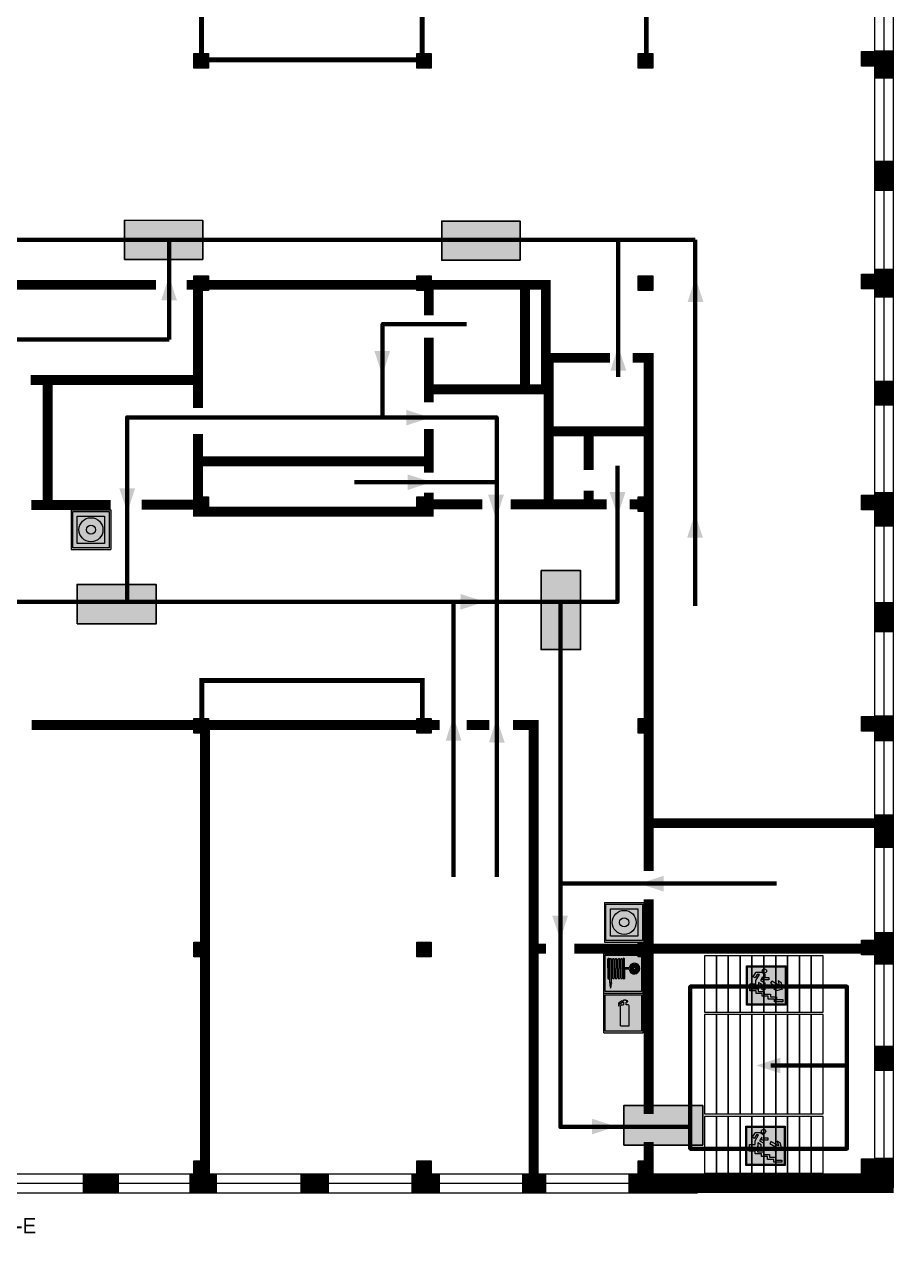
# Model space of a CAD drawing. Header units: millimetres. Extents: x 13810 to 67229, y 12374 to 21950.
# Drawn here: x 23722.7 to 23881.1, y 14166.1 to 14387.2 of the extents above; entities that cross this region are included whole.
import ezdxf

# ---------------------------------------------------------------- set-up
doc = ezdxf.new("R2010")
doc.units = ezdxf.units.MM
doc.layers.add('План_Штампы', color=7, linetype='Continuous')
doc.styles.add('обычный', font='arial.ttf')

# ---------------------------------------------------------------- blocks, each defined once
blk = doc.blocks.new('A$C7B4425F7')
at = {"true_color": 0xffffff}
blk.add_hatch(color=7, dxfattribs=at).paths.add_polyline_path([(0, 0), (-16, 0), (-16, -8), (0, -8)])
h = blk.add_hatch(color=126)
h.paths.add_polyline_path([(-0.2, -0.2), (-15.8, -0.2), (-15.8, -7.8), (-0.2, -7.8)])
h.paths.add_polyline_path([(-11.76, -2.03), (-11.76, -3.66), (-11.17, -3.66, -0.568275), (-11.17, -6.18), (-12.58, -6.18), (-12.58, -2.03)], flags=16)
h.paths.add_polyline_path([(-13.33, -4.12, -0.495768), (-13.59, -6.18), (-15.03, -6.18), (-15.03, -2.03), (-13.59, -2.03, -0.487973)], flags=16)
h.paths.add_polyline_path([(-10.25, -2.03), (-9.48, -2.03), (-9.48, -6.18), (-10.25, -6.18)], flags=16)
h.paths.add_polyline_path([(-13.84, -3.69), (-14.24, -3.69), (-14.24, -3.03), (-13.9, -3.03, -0.692621)], flags=0)
h.paths.add_polyline_path([(-9.15, -2.03), (-8.4, -2.03), (-8.04, -3.07), (-7.68, -2.03), (-6.93, -2.03), (-7.64, -4.1), (-6.93, -6.18), (-7.68, -6.18), (-8.04, -5.14), (-8.4, -6.18), (-9.15, -6.18), (-8.44, -4.1)], flags=16)
h.paths.add_polyline_path([(-11.76, -4.46), (-11.42, -4.46, -0.692621), (-11.36, -5.12), (-11.76, -5.12)], flags=0)
h.paths.add_polyline_path([(-13.9, -5.2), (-14.24, -5.2), (-14.24, -4.55), (-13.84, -4.55, -0.708038)], flags=0)
edge = h.paths.add_edge_path(flags=16)
edge.add_ellipse((-5.51, -4.08), major_axis=(0, 2.05), ratio=0.586184, start_angle=0, end_angle=360)
edge = h.paths.add_edge_path(flags=0)
edge.add_ellipse((-5.51, -4.08), major_axis=(0, 1.14), ratio=0.454828, start_angle=0, end_angle=360)
h.paths.add_polyline_path([(-4.13, -4.96, 0.377264), (-3.48, -4.52, 0.0555), (-3.16, -2.03), (-1.66, -2.03), (-1.66, -4.96), (-0.96, -4.96), (-0.96, -7.01), (-1.75, -7.01), (-1.75, -6.18), (-3.3, -6.18), (-3.3, -7.02), (-4.13, -7.02)], flags=16)
h.paths.add_polyline_path([(-2.73, -2.91), (-2.28, -2.91), (-2.28, -4.96), (-3.05, -4.96, 0.079136)], flags=0)
at = {"color": 126}
blk.add_lwpolyline([(-16, -8), (0, -8), (0, 0), (-16, 0)], close=True, dxfattribs=at)
blk = doc.blocks.new('A$C32E8229D')
at = {"true_color": 0xffffff}
blk.add_hatch(color=7, dxfattribs=at).paths.add_polyline_path([(0, 0), (0, -8), (16, -8), (16, 0)])
h = blk.add_hatch(color=126)
h.paths.add_polyline_path([(0.2, -0.2), (15.8, -0.2), (15.8, -7.8), (0.2, -7.8)])
h.paths.add_polyline_path([(13.49, -2.05), (12.08, -2.05), (11.37, -2.63, 0.162397), (11.29, -2.84), (11.29, -3.63), (10.35, -3.63), (10.35, -4.05), (11.68, -4.05), (11.68, -3.48), (12.26, -4.28), (11.29, -5.1), (11.29, -6.78), (11.85, -6.78), (11.85, -5.44), (12.8, -4.64), (12.8, -5.94), (14.46, -5.94), (14.46, -5.39), (13.45, -5.39), (13.45, -3.97), (12.46, -2.59), (13.15, -2.59), (13.69, -3.34), (14.18, -3)], flags=16)
h.paths.add_polyline_path([(10.74, -1.82, 1), (11.8, -1.82, 1)], flags=16)
h.paths.add_polyline_path([(9.39, -3.59), (5.99, -3.59), (6.56, -3.03), (5.91, -3.03), (5.1, -3.83), (5.91, -4.64), (6.56, -4.64), (5.99, -4.09), (9.39, -4.09)], flags=16)
h.paths.add_polyline_path([(4.29, -1.08), (1.72, -1.08), (1.72, -6.6), (4.29, -6.6)], flags=16)
at = {"color": 126}
blk.add_lwpolyline([(16, -8), (0, -8), (0, 0), (16, 0)], close=True, dxfattribs=at)
blk = doc.blocks.new('A$C54414219')
at = {"true_color": 0xffffff}
h = blk.add_hatch(color=7, dxfattribs=at)
h.paths.add_polyline_path([(2.39, -9.45), (2.39, -18.3), (11.23, -18.3), (11.23, -9.45)], flags=0)
h.paths.add_polyline_path([(10.71, -13.87, -1), (2.92, -13.87, -1)], flags=0)
h.paths.add_polyline_path([(8.3, -13.87, -1), (5.33, -13.87, -1)], flags=0)
h.paths.add_polyline_path([(0.41, -7.47), (0.41, -20.27), (13.21, -20.27), (13.21, -7.47)])
h.paths.add_polyline_path([(0.92, -19.77), (12.71, -19.77), (12.71, -7.98), (0.92, -7.98)], flags=16)
h.paths.add_polyline_path([(11.23, -9.45), (11.23, -18.3), (2.39, -18.3), (2.39, -9.45)], flags=0)
at = {"lineweight": 5}
h = blk.add_hatch(color=242, dxfattribs=at)
h.paths.add_polyline_path([(12.71, -7.98), (0.92, -7.98), (0.92, -19.77), (12.71, -19.77)])
h.paths.add_polyline_path([(11.23, -18.3), (2.39, -18.3), (2.39, -9.45), (11.23, -9.45)], flags=16)
h.paths.add_polyline_path([(10.71, -13.87, -1), (2.92, -13.87, -1)], flags=0)
h.paths.add_polyline_path([(8.3, -13.87, -1), (5.33, -13.87, -1)], flags=0)
at = {"true_color": 0xffffff}
h = blk.add_hatch(color=7, dxfattribs=at)
h.paths.add_polyline_path([(2.39, -9.45), (2.39, -18.3), (11.23, -18.3), (11.23, -9.45)])
h.paths.add_polyline_path([(10.71, -13.87, -1), (2.92, -13.87, -1)], flags=16)
h.paths.add_polyline_path([(8.3, -13.87, -1), (5.33, -13.87, -1)], flags=0)
at = {"lineweight": 5}
h = blk.add_hatch(color=242, dxfattribs=at)
h.paths.add_polyline_path([(2.92, -13.87, 1), (10.71, -13.87, 1)])
h.paths.add_polyline_path([(8.3, -13.87, -1), (5.33, -13.87, -1)], flags=16)
at = {"color": 242, "lineweight": 5}
for p, q in [((0.41, -20.27), (0.41, -7.47)), ((0.41, -7.47), (13.21, -7.47)), ((0.41, -7.47), (13.21, -7.47)), ((13.21, -20.27), (13.21, -7.47)), ((0.41, -20.27), (13.21, -20.27))]:
    blk.add_line(p, q, dxfattribs=at)
for points in [[(0.92, -7.98), (12.71, -7.98), (12.71, -19.77), (0.92, -19.77)], [(2.39, -9.45), (11.23, -9.45), (11.23, -18.3), (2.39, -18.3)]]:
    blk.add_lwpolyline(points, close=True, dxfattribs=at)
for radius in [3.89, 1.49]:
    blk.add_circle((6.81, -13.87), radius, dxfattribs=at)
blk = doc.blocks.new('A$C3AD82952')
at = {"true_color": 0xf5f5ff}
h = blk.add_hatch(color=7, dxfattribs=at)
h.dxf.hatch_style = 1
h.paths.add_polyline_path([(8.21, 8.73, 0.414214), (7.89, 9.05), (7.22, 9.05), (7.22, 9.92), (7.59, 9.92, 1), (7.57, 10.36), (7.22, 10.36), (7.22, 10.6), (6.43, 10.6), (6.43, 10.36), (6.01, 10.36), (4.74, 9.59), (4.74, 8.69), (4.98, 8.73), (4.98, 9.26), (6.12, 9.91), (6.43, 9.91), (6.43, 9.05), (5.76, 9.05, 0.414214), (5.44, 8.73), (5.44, 2.2), (8.21, 2.2)], flags=0)
h.paths.add_polyline_path([(12.8, 12.8), (0, 12.8), (0, 0), (12.8, 0)])
h.paths.add_polyline_path([(0.51, 12.29), (12.29, 12.29), (12.29, 0.51), (0.51, 0.51)], flags=16)
h.paths.add_polyline_path([(4.74, 9.59), (6.01, 10.36), (6.43, 10.36), (6.43, 10.6), (7.22, 10.6), (7.22, 10.36), (7.59, 10.36, -0.94586), (7.59, 9.92), (7.22, 9.92), (7.22, 9.05), (7.89, 9.05, -0.414214), (8.21, 8.73), (8.21, 2.2), (5.44, 2.2), (5.44, 8.73, -0.414214), (5.76, 9.05), (6.43, 9.05), (6.43, 9.91), (6.12, 9.91), (4.98, 9.26), (4.98, 8.73), (4.74, 8.69)], flags=0)
h = blk.add_hatch(color=242)
h.dxf.hatch_style = 1
h.paths.add_polyline_path([(12.29, 12.29), (0.51, 12.29), (0.51, 0.51), (12.29, 0.51)])
h.paths.add_polyline_path([(4.74, 8.69), (4.74, 9.59), (6.01, 10.36), (6.43, 10.36), (6.43, 10.6), (7.22, 10.6), (7.22, 10.36), (7.59, 10.36, -0.94586), (7.59, 9.92), (7.22, 9.92), (7.22, 9.05), (7.89, 9.05, -0.414214), (8.21, 8.73), (8.21, 2.2), (5.44, 2.2), (5.44, 8.73, -0.414214), (5.76, 9.05), (6.43, 9.05), (6.43, 9.91), (6.12, 9.91), (4.98, 9.26), (4.98, 8.73)], flags=16)
h = blk.add_hatch(color=7, dxfattribs=at)
h.dxf.hatch_style = 1
h.paths.add_polyline_path([(8.21, 8.73, 0.414214), (7.89, 9.05), (7.22, 9.05), (7.22, 9.92), (7.59, 9.92, 1), (7.57, 10.36), (7.22, 10.36), (7.22, 10.6), (6.43, 10.6), (6.43, 10.36), (6.01, 10.36), (4.74, 9.59), (4.74, 8.69), (4.98, 8.73), (4.98, 9.26), (6.12, 9.91), (6.43, 9.91), (6.43, 9.05), (5.76, 9.05, 0.414214), (5.44, 8.73), (5.44, 2.2), (8.21, 2.2)])
at = {"color": 242, "lineweight": 5}
for p, q in [((0, 0), (0, 12.8)), ((0, 12.8), (12.8, 12.8)), ((12.8, 0), (12.8, 12.8)), ((6.01, 10.36), (4.74, 9.59)), ((4.74, 9.59), (4.74, 8.69)), ((4.74, 8.69), (4.98, 8.73)), ((4.98, 9.26), (6.12, 9.91)), ((4.98, 8.73), (4.98, 9.26)), ((5.44, 2.2), (5.44, 8.73)), ((5.76, 9.05), (6.43, 9.05)), ((6.01, 10.36), (6.43, 10.36)), ((6.12, 9.91), (6.43, 9.91)), ((7.22, 10.6), (6.43, 10.6)), ((6.43, 10.6), (6.43, 10.36)), ((6.43, 9.91), (6.43, 9.05)), ((7.22, 10.36), (7.22, 10.6)), ((7.59, 10.36), (7.22, 10.36)), ((7.22, 9.05), (7.22, 9.92)), ((7.59, 9.92), (7.22, 9.92)), ((7.89, 9.05), (7.22, 9.05)), ((8.21, 2.2), (8.21, 8.73)), ((0, 0), (12.8, 0)), ((5.44, 2.2), (8.21, 2.2))]:
    blk.add_line(p, q, dxfattribs=at)
blk.add_lwpolyline([(0.51, 12.29), (12.29, 12.29), (12.29, 0.51), (0.51, 0.51)], close=True, dxfattribs=at)
for centre, radius, start, end in [((5.76, 8.73), 0.32, 90, 180), ((7.58, 10.14), 0.223, 273.1875, 86.8125), ((7.89, 8.73), 0.32, 0, 90)]:
    blk.add_arc(centre, radius, start, end, dxfattribs=at)
blk = doc.blocks.new('A$C37112FD5')
at = {"true_color": 0xf5f5ff}
h = blk.add_hatch(color=7, dxfattribs=at)
h.dxf.hatch_style = 1
h.paths.add_polyline_path([(12.8, -7.4), (0, -7.4), (0, -20.2), (12.8, -20.2)])
h.paths.add_polyline_path([(12.29, -7.91), (12.29, -19.69), (0.51, -19.69), (0.51, -7.91)], flags=16)
h.paths.add_polyline_path([(4.98, -9.04, -0.42597), (5.17, -9.22), (5.17, -12.25), (5.17, -15.29, -0.432244), (4.98, -15.47), (4.83, -15.47, -0.42597), (4.64, -15.29), (4.64, -12.25), (4.64, -9.22, -0.432244), (4.83, -9.04)], flags=0)
h.paths.add_polyline_path([(4.28, -9.22), (4.28, -12.25), (4.28, -15.29, -0.432244), (4.09, -15.47), (3.94, -15.47, -0.42597), (3.75, -15.29), (3.75, -12.25), (3.75, -9.22, -0.432244), (3.94, -9.04), (4.09, -9.04, -0.42597)], flags=0)
h.paths.add_polyline_path([(5.72, -9.04), (5.87, -9.04, -0.42597), (6.06, -9.22), (6.06, -12.25), (6.06, -15.29, -0.432244), (5.87, -15.47), (5.72, -15.47, -0.42597), (5.53, -15.29), (5.53, -12.25), (5.53, -9.22, -0.432244)], flags=0)
h.paths.add_polyline_path([(6.42, -8.9), (6.5, -8.9, -0.42597), (6.69, -9.08), (6.69, -12.03), (8.21, -12.03, -15.824349), (8.21, -12.47), (6.69, -12.47), (6.69, -15.42, -0.432244), (6.5, -15.6), (6.42, -15.6)], flags=0)
h.paths.add_polyline_path([(3.39, -9.22), (3.39, -12.25), (3.39, -15.29, -0.432244), (3.2, -15.47), (3.05, -15.47, -0.42597), (2.85, -15.29), (2.85, -12.25), (2.85, -9.22, -0.432244), (3.05, -9.04), (3.2, -9.04, -0.42597)], flags=0)
h.paths.add_polyline_path([(2.5, -9.22), (2.5, -16.71), (1.96, -16.71), (1.96, -9.22, -0.432244), (2.15, -9.04), (2.31, -9.04, -0.42597)], flags=0)
h.paths.add_polyline_path([(1.61, -8.9), (1.61, -15.6), (1.57, -15.6, -0.42597), (1.37, -15.42), (1.37, -12.03), (1.37, -9.09, -0.432244), (1.57, -8.9)], flags=0)
h.paths.add_polyline_path([(9.76, -10.81), (9.76, -12.03), (8.49, -12.03, -0.336371)], flags=0)
h.paths.add_polyline_path([(8.49, -12.47), (9.76, -12.47), (9.76, -13.7, -0.336371)], flags=0)
h.paths.add_polyline_path([(10.11, -10.81, -0.336371), (11.38, -12.03), (10.11, -12.03)], flags=0)
h.paths.add_polyline_path([(10.11, -12.47), (11.38, -12.47, -0.336371), (10.11, -13.7)], flags=0)
h.paths.add_polyline_path([(2.5, -16.84), (2.5, -17.05), (1.97, -17.05), (1.97, -16.84)], flags=0)
h.paths.add_polyline_path([(2.5, -17.24, -0.033778), (2.24, -18.6, -0.033778), (1.97, -17.24)], flags=0)
h = blk.add_hatch(color=242)
h.dxf.hatch_style = 1
h.paths.add_polyline_path([(12.29, -7.91), (0.51, -7.91), (0.51, -19.69), (12.29, -19.69)])
h.paths.add_polyline_path([(6.42, -15.6), (6.42, -8.9), (6.5, -8.9, -0.42597), (6.69, -9.08), (6.69, -12.03), (8.21, -12.03, -15.824349), (8.21, -12.47), (6.69, -12.47), (6.69, -15.42, -0.432244), (6.5, -15.6)], flags=16)
h.paths.add_polyline_path([(5.87, -15.47), (5.72, -15.47, -0.42597), (5.53, -15.29), (5.53, -12.25), (5.53, -9.22, -0.432244), (5.72, -9.04), (5.87, -9.04, -0.42597), (6.06, -9.22), (6.06, -12.25), (6.06, -15.29, -0.432244)], flags=16)
h.paths.add_polyline_path([(4.98, -15.47), (4.83, -15.47, -0.42597), (4.64, -15.29), (4.64, -12.25), (4.64, -9.22, -0.432244), (4.83, -9.04), (4.98, -9.04, -0.42597), (5.17, -9.22), (5.17, -12.25), (5.17, -15.29, -0.432244)], flags=16)
h.paths.add_polyline_path([(4.09, -15.47), (3.94, -15.47, -0.42597), (3.75, -15.29), (3.75, -12.25), (3.75, -9.22, -0.432244), (3.94, -9.04), (4.09, -9.04, -0.42597), (4.28, -9.22), (4.28, -12.25), (4.28, -15.29, -0.432244)], flags=16)
h.paths.add_polyline_path([(3.2, -15.47), (3.05, -15.47, -0.42597), (2.85, -15.29), (2.85, -12.25), (2.85, -9.22, -0.432244), (3.05, -9.04), (3.2, -9.04, -0.42597), (3.39, -9.22), (3.39, -12.25), (3.39, -15.29, -0.432244)], flags=16)
h.paths.add_polyline_path([(2.5, -17.05), (1.97, -17.05), (1.97, -16.84), (2.5, -16.84)], flags=16)
h.paths.add_polyline_path([(2.5, -17.24, -0.033778), (2.24, -18.6, -0.033778), (1.97, -17.24)], flags=16)
h.paths.add_polyline_path([(2.5, -16.71), (1.96, -16.71), (1.96, -9.22, -0.432244), (2.15, -9.04), (2.31, -9.04, -0.42597), (2.5, -9.22)], flags=16)
h.paths.add_polyline_path([(1.61, -15.6), (1.57, -15.6, -0.42597), (1.37, -15.42), (1.37, -12.03), (1.37, -9.09, -0.432244), (1.57, -8.9), (1.61, -8.9)], flags=16)
h.paths.add_polyline_path([(8.49, -12.47), (9.76, -12.47), (9.76, -13.7, -0.336371)], flags=0)
h.paths.add_polyline_path([(10.11, -13.7), (10.11, -12.47), (11.38, -12.47, -0.336371)], flags=0)
h.paths.add_polyline_path([(8.49, -12.03, -0.336371), (9.76, -10.81), (9.76, -12.03)], flags=0)
h.paths.add_polyline_path([(10.11, -12.03), (10.11, -10.81, -0.336371), (11.38, -12.03)], flags=0)
h = blk.add_hatch(color=7, dxfattribs=at)
h.dxf.hatch_style = 1
h.paths.add_polyline_path([(1.61, -8.9), (1.57, -8.9, 0.432244), (1.37, -9.09), (1.37, -12.03), (1.37, -15.42, 0.42597), (1.57, -15.6), (1.61, -15.6)])
h.paths.add_polyline_path([(2.5, -9.22, 0.42597), (2.31, -9.04), (2.15, -9.04, 0.432244), (1.96, -9.22), (1.96, -16.71), (2.5, -16.71)])
h.paths.add_polyline_path([(2.5, -16.84), (1.97, -16.84), (1.97, -17.05), (2.5, -17.05)])
h.paths.add_polyline_path([(2.5, -17.24), (1.97, -17.24, 0.033778), (2.24, -18.6, 0.033778)])
h.paths.add_polyline_path([(3.39, -12.25), (3.39, -9.22, 0.42597), (3.2, -9.04), (3.05, -9.04, 0.432244), (2.85, -9.22), (2.85, -12.25), (2.85, -15.29, 0.42597), (3.05, -15.47), (3.2, -15.47, 0.432244), (3.39, -15.29)])
h.paths.add_polyline_path([(4.28, -12.25), (4.28, -9.22, 0.42597), (4.09, -9.04), (3.94, -9.04, 0.432244), (3.75, -9.22), (3.75, -12.25), (3.75, -15.29, 0.42597), (3.94, -15.47), (4.09, -15.47, 0.432244), (4.28, -15.29)])
h.paths.add_polyline_path([(5.17, -12.25), (5.17, -9.22, 0.42597), (4.98, -9.04), (4.83, -9.04, 0.432244), (4.64, -9.22), (4.64, -12.25), (4.64, -15.29, 0.42597), (4.83, -15.47), (4.98, -15.47, 0.432244), (5.17, -15.29)])
h.paths.add_polyline_path([(6.06, -12.25), (6.06, -9.22, 0.42597), (5.87, -9.04), (5.72, -9.04, 0.432244), (5.53, -9.22), (5.53, -12.25), (5.53, -15.29, 0.42597), (5.72, -15.47), (5.87, -15.47, 0.432244), (6.06, -15.29)])
h.paths.add_polyline_path([(6.69, -12.47), (8.21, -12.47, 15.824349), (8.21, -12.03), (6.69, -12.03), (6.69, -9.08, 0.42597), (6.5, -8.9), (6.42, -8.9), (6.42, -15.6), (6.5, -15.6, 0.432244), (6.69, -15.42)])
h.paths.add_polyline_path([(8.49, -12.47), (9.76, -12.47), (9.76, -13.7, -0.336371)], flags=16)
h.paths.add_polyline_path([(8.49, -12.03, -0.336371), (9.76, -10.81), (9.76, -12.03)], flags=16)
h.paths.add_polyline_path([(10.11, -12.47), (11.38, -12.47, -0.336371), (10.11, -13.7)], flags=16)
h.paths.add_polyline_path([(10.11, -12.03), (10.11, -10.81, -0.336371), (11.38, -12.03)], flags=16)
h = blk.add_hatch(color=242)
h.dxf.hatch_style = 1
h.paths.add_polyline_path([(9.76, -10.81, 0.336371), (8.49, -12.03), (9.76, -12.03)])
h.paths.add_polyline_path([(10.11, -10.81), (10.11, -12.03), (11.38, -12.03, 0.336371)])
h.paths.add_polyline_path([(11.38, -12.47), (10.11, -12.47), (10.11, -13.7, 0.336371)])
h.paths.add_polyline_path([(9.76, -12.47), (8.49, -12.47, 0.336371), (9.76, -13.7)])
at = {"color": 242, "lineweight": 5}
for p, q in [((0, -20.2), (0, -7.4)), ((0, -7.4), (12.8, -7.4)), ((12.8, -20.2), (12.8, -7.4)), ((1.37, -12.03), (1.37, -9.08)), ((1.57, -8.9), (1.61, -8.9)), ((1.61, -8.9), (1.61, -15.6)), ((1.96, -16.71), (1.96, -9.22)), ((2.15, -9.04), (2.31, -9.04)), ((2.5, -16.71), (2.5, -9.22)), ((2.85, -12.25), (2.85, -9.22)), ((3.05, -9.04), (3.2, -9.04)), ((3.39, -12.25), (3.39, -9.22)), ((3.75, -12.25), (3.75, -9.22)), ((3.94, -9.04), (4.09, -9.04)), ((4.28, -12.25), (4.28, -9.22)), ((4.64, -12.25), (4.64, -9.22)), ((4.83, -9.04), (4.98, -9.04)), ((5.17, -12.25), (5.17, -9.22)), ((5.53, -12.25), (5.53, -9.22)), ((5.72, -9.04), (5.87, -9.04)), ((6.06, -12.25), (6.06, -9.22)), ((6.42, -8.9), (6.42, -15.6)), ((6.5, -8.9), (6.42, -8.9)), ((6.69, -12.03), (6.69, -9.08)), ((9.76, -10.81), (9.76, -12.03)), ((10.11, -10.81), (10.11, -12.03)), ((1.37, -12.03), (1.37, -15.42)), ((1.57, -15.6), (1.61, -15.6)), ((2.85, -12.25), (2.85, -15.29)), ((3.05, -15.47), (3.2, -15.47)), ((3.39, -12.25), (3.39, -15.29)), ((3.75, -12.25), (3.75, -15.29)), ((3.94, -15.47), (4.09, -15.47)), ((4.28, -12.25), (4.28, -15.29)), ((4.64, -12.25), (4.64, -15.29)), ((4.83, -15.47), (4.98, -15.47)), ((5.17, -12.25), (5.17, -15.29)), ((5.53, -12.25), (5.53, -15.29)), ((5.72, -15.47), (5.87, -15.47)), ((6.06, -12.25), (6.06, -15.29)), ((6.42, -15.6), (6.5, -15.6)), ((8.21, -12.03), (6.69, -12.03)), ((8.21, -12.47), (6.69, -12.47)), ((6.69, -12.47), (6.69, -15.42)), ((9.76, -12.03), (8.49, -12.03)), ((9.76, -12.47), (8.49, -12.47)), ((9.76, -12.47), (9.76, -13.7)), ((11.38, -12.03), (10.11, -12.03)), ((11.38, -12.47), (10.11, -12.47)), ((10.11, -12.47), (10.11, -13.7)), ((1.96, -16.71), (2.5, -16.71)), ((1.97, -16.84), (2.5, -16.84)), ((1.97, -17.05), (1.97, -16.84)), ((2.5, -17.05), (1.97, -17.05)), ((1.97, -17.24), (2.5, -17.24)), ((2.5, -16.84), (2.5, -17.05)), ((0, -20.2), (12.8, -20.2))]:
    blk.add_line(p, q, dxfattribs=at)
blk.add_lwpolyline([(0.51, -7.91), (12.29, -7.91), (12.29, -19.69), (0.51, -19.69)], close=True, dxfattribs=at)
for centre, radius, start, end in [((1.56, -9.09), 0.182, 87.1027, 180.6071), ((2.15, -9.22), 0.182, 87.1027, 180.6071), ((2.32, -9.22), 0.182, 359.3929, 92.8973), ((3.04, -9.22), 0.182, 87.1027, 180.6071), ((3.21, -9.22), 0.182, 359.3929, 92.8973), ((3.93, -9.22), 0.182, 87.1027, 180.6071), ((4.1, -9.22), 0.182, 359.3929, 92.8973), ((4.82, -9.22), 0.182, 87.1027, 180.6071), ((4.99, -9.22), 0.182, 359.3929, 92.8973), ((5.71, -9.22), 0.182, 87.1027, 180.6071), ((5.88, -9.22), 0.182, 359.3929, 92.8973), ((6.51, -9.09), 0.182, 359.3929, 92.8973), ((9.93, -12.25), 1.74, 187.2319, 172.7681), ((9.93, -12.25), 1.46, 96.9927, 171.3585), ((9.93, -12.25), 1.46, 8.6415, 83.0073), ((1.56, -15.42), 0.182, 179.3929, 272.8973), ((3.04, -15.29), 0.182, 179.3929, 272.8973), ((3.21, -15.29), 0.182, 267.1027, 0.6071), ((3.93, -15.29), 0.182, 179.3929, 272.8973), ((4.1, -15.29), 0.182, 267.1027, 0.6071), ((4.82, -15.29), 0.182, 179.3929, 272.8973), ((4.99, -15.29), 0.182, 267.1027, 0.6071), ((5.71, -15.29), 0.182, 179.3929, 272.8973), ((5.88, -15.29), 0.182, 267.1027, 0.6071), ((6.51, -15.42), 0.182, 267.1027, 0.6071), ((9.93, -12.25), 1.46, 188.6415, 263.0073), ((9.93, -12.25), 1.46, 276.9927, 351.3585), ((12.17, -15.98), 10.27, 187.041, 194.7793), ((-7.7, -15.98), 10.27, 345.2207, 352.959)]:
    blk.add_arc(centre, radius, start, end, dxfattribs=at)
blk = doc.blocks.new('вниз')
at = {"lineweight": 0, "true_color": 0xffffff}
h = blk.add_hatch(color=7, dxfattribs=at)
h.dxf.hatch_style = 1
h.paths.add_polyline_path([(40994.51, -4472.22), (40986.51, -4472.22), (40986.51, -4480.22), (40994.51, -4480.22)])
h.paths.add_polyline_path([(40994.31, -4472.42), (40994.31, -4480.01), (40986.71, -4480.01), (40986.71, -4472.42)], flags=16)
h.paths.add_polyline_path([(40988.43, -4473.53), (40989.43, -4473.53), (40990.19, -4473.96), (40990.19, -4474.6), (40991, -4474.6), (40991, -4475.06), (40989.73, -4475.06), (40989.73, -4474.46), (40989.3, -4475.18), (40990.17, -4475.7), (40990.17, -4477.11), (40989.63, -4477.11), (40989.63, -4476.01), (40988.94, -4475.59), (40988.94, -4476.46), (40988.94, -4476.46), (40987.47, -4476.46), (40987.26, -4476.46), (40987.26, -4475.92), (40988.4, -4475.92), (40988.4, -4475.2), (40989.1, -4473.99), (40988.66, -4473.99), (40988.24, -4474.7), (40987.86, -4474.47), (40988.41, -4473.56)], flags=0)
h.paths.add_polyline_path([(40990.55, -4473.29, -1), (40989.69, -4473.29, -1)], flags=0)
h.paths.add_polyline_path([(40988.85, -4476.89), (40988.85, -4477.43), (40990.1, -4477.43), (40990.1, -4477.99), (40991.34, -4477.99), (40991.34, -4478.54), (40992.59, -4478.54), (40992.59, -4479.09), (40993.83, -4479.09), (40993.83, -4479.52), (40992.17, -4479.52), (40992.17, -4478.97), (40990.91, -4478.97), (40990.91, -4478.41), (40989.68, -4478.41), (40989.68, -4477.86), (40988.43, -4477.86), (40988.43, -4477.31), (40987.6, -4477.31), (40987.18, -4477.31), (40987.18, -4476.89)], flags=0)
h.paths.add_polyline_path([(40991.61, -4475.33), (40993.12, -4476.2), (40992.9, -4475.27), (40993.48, -4475.6), (40993.83, -4476.88), (40992.56, -4477.22), (40991.97, -4476.88), (40992.9, -4476.61), (40991.38, -4475.74), (40991.58, -4475.39)], flags=0)
h.paths.add_polyline_path([(40990.19, -4473.96), (40989.43, -4473.53), (40988.43, -4473.53), (40988.41, -4473.56), (40987.86, -4474.47), (40988.24, -4474.7), (40988.66, -4473.99), (40989.1, -4473.99), (40988.4, -4475.2), (40988.4, -4475.92), (40987.26, -4475.92), (40987.26, -4476.46), (40987.47, -4476.46), (40988.94, -4476.46), (40988.94, -4476.27), (40988.94, -4475.59), (40989.63, -4476.01), (40989.63, -4477.11), (40990.17, -4477.11), (40990.17, -4475.7), (40989.3, -4475.18), (40989.73, -4474.46), (40989.73, -4475.06), (40991, -4475.06), (40991, -4474.6), (40990.19, -4474.6)], flags=0)
h.paths.add_polyline_path([(40990.55, -4473.29, 1), (40989.69, -4473.29, 1)], flags=0)
h.paths.add_polyline_path([(40991.61, -4475.33), (40991.58, -4475.39), (40991.38, -4475.74), (40992.9, -4476.61), (40991.97, -4476.88), (40992.56, -4477.22), (40993.83, -4476.88), (40993.48, -4475.6), (40992.9, -4475.27), (40993.12, -4476.2)], flags=0)
h.paths.add_polyline_path([(40990.1, -4477.43), (40988.85, -4477.43), (40988.85, -4476.89), (40987.18, -4476.89), (40987.18, -4477.31), (40987.6, -4477.31), (40988.43, -4477.31), (40988.43, -4477.86), (40989.68, -4477.86), (40989.68, -4478.41), (40990.91, -4478.41), (40990.91, -4478.97), (40992.17, -4478.97), (40992.17, -4479.52), (40993.83, -4479.52), (40993.83, -4479.09), (40992.59, -4479.09), (40992.59, -4478.54), (40991.34, -4478.54), (40991.34, -4477.99), (40990.1, -4477.99)], flags=0)
at = {"lineweight": 0}
h = blk.add_hatch(color=126, dxfattribs=at)
h.dxf.hatch_style = 1
h.paths.add_polyline_path([(40994.31, -4472.42), (40986.71, -4472.42), (40986.71, -4480.01), (40994.31, -4480.01)])
h.paths.add_polyline_path([(40988.43, -4473.53), (40989.43, -4473.53), (40990.19, -4473.96), (40990.19, -4474.6), (40991, -4474.6), (40991, -4475.06), (40989.73, -4475.06), (40989.73, -4474.46), (40989.3, -4475.18), (40990.17, -4475.7), (40990.17, -4477.11), (40989.63, -4477.11), (40989.63, -4476.01), (40988.94, -4475.59), (40988.94, -4476.46), (40988.94, -4476.46), (40987.47, -4476.46), (40987.26, -4476.46), (40987.26, -4475.92), (40988.4, -4475.92), (40988.4, -4475.2), (40989.1, -4473.99), (40988.66, -4473.99), (40988.24, -4474.7), (40987.86, -4474.47), (40988.41, -4473.56)], flags=16)
h.paths.add_polyline_path([(40990.55, -4473.29, -1), (40989.69, -4473.29, -1)], flags=16)
h.paths.add_polyline_path([(40988.85, -4476.89), (40988.85, -4477.43), (40990.1, -4477.43), (40990.1, -4477.99), (40991.34, -4477.99), (40991.34, -4478.54), (40992.59, -4478.54), (40992.59, -4479.09), (40993.83, -4479.09), (40993.83, -4479.52), (40992.17, -4479.52), (40992.17, -4478.97), (40990.91, -4478.97), (40990.91, -4478.41), (40989.68, -4478.41), (40989.68, -4477.86), (40988.43, -4477.86), (40988.43, -4477.31), (40987.6, -4477.31), (40987.18, -4477.31), (40987.18, -4476.89)], flags=16)
h.paths.add_polyline_path([(40991.61, -4475.33), (40993.12, -4476.2), (40992.9, -4475.27), (40993.48, -4475.6), (40993.83, -4476.88), (40992.56, -4477.22), (40991.97, -4476.88), (40992.9, -4476.61), (40991.38, -4475.74), (40991.58, -4475.39)], flags=16)
at = {"lineweight": 0, "true_color": 0xffffff}
h = blk.add_hatch(color=7, dxfattribs=at)
h.dxf.hatch_style = 1
h.paths.add_polyline_path([(40989.73, -4474.46), (40989.73, -4475.06), (40991, -4475.06), (40991, -4474.6), (40990.19, -4474.6), (40990.19, -4473.96), (40989.43, -4473.53), (40988.43, -4473.53), (40988.41, -4473.56), (40987.86, -4474.47), (40988.24, -4474.7), (40988.66, -4473.99), (40989.1, -4473.99), (40988.4, -4475.2), (40988.4, -4475.92), (40987.26, -4475.92), (40987.26, -4476.46), (40987.47, -4476.46), (40988.94, -4476.46), (40988.94, -4475.59), (40989.63, -4476.01), (40989.63, -4477.11), (40990.17, -4477.11), (40990.17, -4475.7), (40989.3, -4475.18)])
h.paths.add_polyline_path([(40989.69, -4473.29, 1), (40990.55, -4473.29, 1)])
h.paths.add_polyline_path([(40991.61, -4475.33), (40991.58, -4475.39), (40991.38, -4475.74), (40992.9, -4476.61), (40991.97, -4476.88), (40992.56, -4477.22), (40993.83, -4476.88), (40993.48, -4475.6), (40992.9, -4475.27), (40993.12, -4476.2)])
h.paths.add_polyline_path([(40990.1, -4477.43), (40988.85, -4477.43), (40988.85, -4476.89), (40987.18, -4476.89), (40987.18, -4477.31), (40987.6, -4477.31), (40988.43, -4477.31), (40988.43, -4477.86), (40989.68, -4477.86), (40989.68, -4478.41), (40990.91, -4478.41), (40990.91, -4478.97), (40992.17, -4478.97), (40992.17, -4479.52), (40993.83, -4479.52), (40993.83, -4479.09), (40992.59, -4479.09), (40992.59, -4478.54), (40991.34, -4478.54), (40991.34, -4477.99), (40990.1, -4477.99)])
at = {"color": 126, "lineweight": 0}
for points in [[(40986.51, -4472.22), (40994.51, -4472.22), (40994.51, -4480.22), (40986.51, -4480.22)], [(40986.71, -4472.42), (40994.31, -4472.42), (40994.31, -4480.01), (40986.71, -4480.01)]]:
    blk.add_lwpolyline(points, close=True, dxfattribs=at)
for points in [[(40987.47, -4476.46), (40987.26, -4476.46), (40987.26, -4475.92), (40988.4, -4475.92), (40988.4, -4475.2), (40989.1, -4473.99), (40988.66, -4473.99), (40988.24, -4474.7), (40987.86, -4474.47), (40988.41, -4473.56), (40988.43, -4473.53), (40989.43, -4473.53), (40990.19, -4473.96), (40990.19, -4474.6), (40991, -4474.6), (40991, -4475.06), (40989.73, -4475.06), (40989.73, -4474.46), (40989.3, -4475.18), (40990.17, -4475.7), (40990.17, -4477.11), (40989.63, -4477.11), (40989.63, -4476.01), (40988.94, -4475.59), (40988.94, -4476.46)], [(40987.6, -4477.31), (40987.18, -4477.31), (40987.18, -4476.89), (40988.85, -4476.89), (40988.85, -4477.43), (40990.1, -4477.43), (40990.1, -4477.99), (40991.34, -4477.99), (40991.34, -4478.54), (40992.59, -4478.54), (40992.59, -4479.09), (40993.83, -4479.09), (40993.83, -4479.52), (40992.17, -4479.52), (40992.17, -4478.97), (40990.91, -4478.97), (40990.91, -4478.41), (40989.68, -4478.41), (40989.68, -4477.86), (40988.43, -4477.86), (40988.43, -4477.31), (40987.6, -4477.31)], [(40987.47, -4476.46), (40988.94, -4476.46), (40988.94, -4476.27)], [(40991.58, -4475.39), (40991.38, -4475.74), (40992.9, -4476.61), (40991.97, -4476.88), (40992.56, -4477.22), (40993.83, -4476.88), (40993.48, -4475.6), (40992.9, -4475.27), (40993.12, -4476.2), (40991.61, -4475.33), (40991.58, -4475.39)]]:
    blk.add_lwpolyline(points, dxfattribs=at)
blk.add_circle((40990.12, -4473.29), 0.432, dxfattribs=at)

msp = doc.modelspace()

# ---------------------------------------------------------------- hatches: boundary and pattern name
at = {"lineweight": 0}
h = msp.add_hatch(color=256, dxfattribs=at)
h.dxf.hatch_style = 1
h.paths.add_polyline_path([(23756.27, 14379.26), (23756.27, 14381.93), (23753.6, 14381.93), (23753.6, 14379.26)])
h = msp.add_hatch(color=256, dxfattribs=at)
h.dxf.hatch_style = 1
h.paths.add_polyline_path([(23796.87, 14379.26), (23796.87, 14381.93), (23794.2, 14381.93), (23794.2, 14379.26)])
h = msp.add_hatch(color=256, dxfattribs=at)
h.dxf.hatch_style = 1
h.paths.add_polyline_path([(23837.25, 14379.26), (23837.25, 14381.93), (23834.58, 14381.93), (23834.58, 14379.26)])
h = msp.add_hatch(color=256, dxfattribs=at)
h.dxf.hatch_style = 1
h.paths.add_polyline_path([(23877.92, 14379.61), (23877.92, 14382.27), (23875.25, 14382.27), (23875.25, 14379.61)])
h = msp.add_hatch(color=256, dxfattribs=at)
h.dxf.hatch_style = 1
h.paths.add_polyline_path([(23756.27, 14338.7), (23756.27, 14341.37), (23753.6, 14341.37), (23753.6, 14338.7)])
h = msp.add_hatch(color=256, dxfattribs=at)
h.dxf.hatch_style = 1
h.paths.add_polyline_path([(23796.87, 14338.7), (23796.87, 14341.37), (23794.2, 14341.37), (23794.2, 14338.7)])
h = msp.add_hatch(color=256, dxfattribs=at)
h.dxf.hatch_style = 1
h.paths.add_polyline_path([(23837.25, 14338.7), (23837.25, 14341.37), (23834.58, 14341.37), (23834.58, 14338.7)])
h = msp.add_hatch(color=256, dxfattribs=at)
h.dxf.hatch_style = 1
h.paths.add_polyline_path([(23877.92, 14339.05), (23877.92, 14341.72), (23875.25, 14341.72), (23875.25, 14339.05)])
h = msp.add_hatch(color=256, dxfattribs=at)
h.dxf.hatch_style = 1
h.paths.add_polyline_path([(23756.27, 14298.42), (23756.27, 14301.09), (23753.6, 14301.09), (23753.6, 14298.42)])
h = msp.add_hatch(color=256, dxfattribs=at)
h.dxf.hatch_style = 1
h.paths.add_polyline_path([(23796.87, 14298.42), (23796.87, 14301.09), (23794.2, 14301.09), (23794.2, 14298.42)])
h = msp.add_hatch(color=256, dxfattribs=at)
h.dxf.hatch_style = 1
h.paths.add_polyline_path([(23837.25, 14298.42), (23837.25, 14301.09), (23834.58, 14301.09), (23834.58, 14298.42)])
h = msp.add_hatch(color=256, dxfattribs=at)
h.dxf.hatch_style = 1
h.paths.add_polyline_path([(23877.92, 14298.77), (23877.92, 14301.44), (23875.25, 14301.44), (23875.25, 14298.77)])
h = msp.add_hatch(color=256, dxfattribs=at)
h.dxf.hatch_style = 1
h.paths.add_polyline_path([(23756.27, 14258.05), (23756.27, 14260.72), (23753.6, 14260.72), (23753.6, 14258.05)])
h = msp.add_hatch(color=256, dxfattribs=at)
h.dxf.hatch_style = 1
h.paths.add_polyline_path([(23796.87, 14258.05), (23796.87, 14260.72), (23794.2, 14260.72), (23794.2, 14258.05)])
h = msp.add_hatch(color=256, dxfattribs=at)
h.dxf.hatch_style = 1
h.paths.add_polyline_path([(23837.25, 14258.05), (23837.25, 14260.72), (23834.58, 14260.72), (23834.58, 14258.05)])
h = msp.add_hatch(color=256, dxfattribs=at)
h.dxf.hatch_style = 1
h.paths.add_polyline_path([(23877.92, 14258.4), (23877.92, 14261.07), (23875.25, 14261.07), (23875.25, 14258.4)])
h = msp.add_hatch(color=256, dxfattribs=at)
h.dxf.hatch_style = 1
h.paths.add_polyline_path([(23756.27, 14217.28), (23756.27, 14219.95), (23753.6, 14219.95), (23753.6, 14217.28)])
h = msp.add_hatch(color=256, dxfattribs=at)
h.dxf.hatch_style = 1
h.paths.add_polyline_path([(23796.87, 14217.28), (23796.87, 14219.95), (23794.2, 14219.95), (23794.2, 14217.28)])
h = msp.add_hatch(color=256, dxfattribs=at)
h.dxf.hatch_style = 1
h.paths.add_polyline_path([(23837.25, 14217.28), (23837.25, 14219.95), (23834.58, 14219.95), (23834.58, 14217.28)])
h = msp.add_hatch(color=256, dxfattribs=at)
h.dxf.hatch_style = 1
h.paths.add_polyline_path([(23877.92, 14217.63), (23877.92, 14220.3), (23875.25, 14220.3), (23875.25, 14217.63)])
h = msp.add_hatch(color=256, dxfattribs=at)
h.dxf.hatch_style = 1
h.paths.add_polyline_path([(23756.27, 14177.44), (23756.27, 14180.11), (23753.6, 14180.11), (23753.6, 14177.44)])
h = msp.add_hatch(color=256, dxfattribs=at)
h.dxf.hatch_style = 1
h.paths.add_polyline_path([(23796.87, 14177.44), (23796.87, 14180.11), (23794.2, 14180.11), (23794.2, 14177.44)])
h = msp.add_hatch(color=256, dxfattribs=at)
h.dxf.hatch_style = 1
h.paths.add_polyline_path([(23837.25, 14177.44), (23837.25, 14180.11), (23834.58, 14180.11), (23834.58, 14177.44)])
h = msp.add_hatch(color=256, dxfattribs=at)
h.dxf.hatch_style = 1
h.paths.add_polyline_path([(23877.92, 14177.79), (23877.92, 14180.46), (23875.25, 14180.46), (23875.25, 14177.79)])

# ---------------------------------------------------------------- linework, layer by layer
for points in [[(23877.66, 14459.59), (23877.66, 14175.19)], [(23879.34, 14459.32), (23879.34, 14174.93)], [(23881.05, 14459.55), (23881.05, 14175.15)], [(23635.64, 14177.73), (23845.42, 14177.73)], [(23635.89, 14176.02), (23845.67, 14176.02)], [(23635.61, 14174.25), (23845.4, 14174.25)]]:
    msp.add_lwpolyline(points, dxfattribs=at)
at = {"lineweight": 100, "const_width": 0.9}
msp.add_lwpolyline([(23836.05, 14421.82), (23836.05, 14381.59)], dxfattribs=at)
at = {"lineweight": 0, "const_width": 0.9}
for points in [[(23795.18, 14380.76), (23795.18, 14390.59), (23754.98, 14390.59), (23754.98, 14380.76)], [(23795.23, 14259.64), (23795.23, 14267.66), (23755.03, 14267.66), (23755.03, 14259.64)]]:
    msp.add_lwpolyline(points, close=True, dxfattribs=at)
at = {"lineweight": 0}
for points, const_width in [([(23879.34, 14382.5), (23879.34, 14377.32)], 3.6), ([(23879.34, 14362.38), (23879.34, 14356.85)], 3.6), ([(23879.34, 14342.73), (23879.34, 14337.41)], 3.6), ([(23746.7, 14339.75), (23710.02, 14339.75)], 1.8), ([(23723.82, 14322.4), (23754.33, 14322.4), (23754.33, 14317.32), (23754.33, 14339.75), (23813.95, 14339.75), (23813.95, 14320.7), (23796.42, 14320.7), (23796.42, 14330.12)], 1.8), ([(23754.33, 14339.75), (23752.31, 14339.75)], 1.8), ([(23796.42, 14339.75), (23796.42, 14334.18)], 1.8), ([(23813.95, 14339.75), (23817.75, 14339.75), (23817.75, 14320.7), (23813.95, 14320.7)], 1.8), ([(23829.46, 14326.44), (23818.25, 14326.44), (23818.25, 14299.73)], 1.8), ([(23833.03, 14299.73), (23836.48, 14299.73), (23836.48, 14326.44), (23833.54, 14326.44)], 1.8), ([(23726.93, 14322.4), (23726.93, 14299.63)], 1.8), ([(23879.34, 14322.26), (23879.34, 14317.76)], 3.6), ([(23796.42, 14320.7), (23796.42, 14318.33)], 1.8), ([(23796.42, 14313.47), (23796.42, 14305.54)], 1.8), ([(23796.42, 14307.59), (23754.33, 14307.59), (23754.33, 14312.57), (23754.33, 14299.67), (23744.05, 14299.67)], 1.8), ([(23818.25, 14313.07), (23836.48, 14313.07)], 1.8), ([(23825.53, 14313.07), (23825.53, 14305.98)], 1.8), ([(23879.34, 14302), (23879.34, 14295.66)], 3.6), ([(23796.42, 14301.87), (23796.42, 14298.42), (23754.33, 14298.42), (23754.33, 14299.67)], 1.8), ([(23796.42, 14301.87), (23796.42, 14299.73), (23806.19, 14299.73)], 1.8), ([(23825.53, 14299.73), (23825.53, 14302.21)], 1.8), ([(23723.97, 14299.63), (23738.46, 14299.63)], 1.8), ([(23811.32, 14299.73), (23828.85, 14299.73)], 1.8), ([(23836.48, 14299.73), (23836.48, 14232.92)], 1.8), ([(23879.34, 14281.94), (23879.34, 14276.42)], 3.6), ([(23879.34, 14261.27), (23879.34, 14256.56)], 3.6), ([(23724.04, 14259.52), (23755.63, 14259.52), (23755.63, 14176.27)], 1.8), ([(23755.63, 14259.52), (23798.36, 14259.52)], 1.8), ([(23803.34, 14259.52), (23807.43, 14259.52)], 1.8), ([(23811.78, 14259.52), (23815.51, 14259.52), (23815.51, 14175.68)], 1.8), ([(23879.34, 14243.26), (23879.34, 14237.12)], 3.6), ([(23836.48, 14241.63), (23877.93, 14241.63)], 1.8), ([(23836.48, 14227.74), (23836.48, 14188.65)], 1.8), ([(23879.34, 14221.77), (23879.34, 14215.86)], 3.6), ([(23815.51, 14218.77), (23817.77, 14218.77)], 1.8), ([(23822.96, 14218.77), (23879.64, 14218.77)], 1.8), ([(23879.34, 14201.09), (23879.34, 14196.47)], 3.6), ([(23836.48, 14183.54), (23836.48, 14175.01)], 1.8), ([(23879.34, 14180.68), (23879.34, 14176.02), (23832.76, 14176.02)], 3.6), ([(23739.94, 14176.02), (23733.33, 14176.02)], 3.6), ([(23757.78, 14176.02), (23752.77, 14176.02)], 3.6), ([(23778.22, 14176.02), (23773.01, 14176.02)], 3.6), ([(23798.44, 14176.02), (23793.25, 14176.02)], 3.6), ([(23817.8, 14176.02), (23813.4, 14176.02)], 3.6)]:
    msp.add_lwpolyline(points, dxfattribs=dict(at, const_width=const_width))
for points in [[(23756.27, 14381.93), (23756.27, 14379.26), (23753.6, 14379.26), (23753.6, 14381.93)], [(23796.87, 14381.93), (23796.87, 14379.26), (23794.2, 14379.26), (23794.2, 14381.93)], [(23837.25, 14381.93), (23837.25, 14379.26), (23834.58, 14379.26), (23834.58, 14381.93)], [(23877.92, 14382.27), (23877.92, 14379.61), (23875.25, 14379.61), (23875.25, 14382.27)], [(23756.27, 14341.37), (23756.27, 14338.7), (23753.6, 14338.7), (23753.6, 14341.37)], [(23796.87, 14341.37), (23796.87, 14338.7), (23794.2, 14338.7), (23794.2, 14341.37)], [(23837.25, 14341.37), (23837.25, 14338.7), (23834.58, 14338.7), (23834.58, 14341.37)], [(23877.92, 14341.72), (23877.92, 14339.05), (23875.25, 14339.05), (23875.25, 14341.72)], [(23756.27, 14301.09), (23756.27, 14298.42), (23753.6, 14298.42), (23753.6, 14301.09)], [(23796.87, 14301.09), (23796.87, 14298.42), (23794.2, 14298.42), (23794.2, 14301.09)], [(23837.25, 14301.09), (23837.25, 14298.42), (23834.58, 14298.42), (23834.58, 14301.09)], [(23877.92, 14301.44), (23877.92, 14298.77), (23875.25, 14298.77), (23875.25, 14301.44)], [(23756.27, 14260.72), (23756.27, 14258.05), (23753.6, 14258.05), (23753.6, 14260.72)], [(23796.87, 14260.72), (23796.87, 14258.05), (23794.2, 14258.05), (23794.2, 14260.72)], [(23837.25, 14260.72), (23837.25, 14258.05), (23834.58, 14258.05), (23834.58, 14260.72)], [(23877.92, 14261.07), (23877.92, 14258.4), (23875.25, 14258.4), (23875.25, 14261.07)], [(23756.27, 14219.95), (23756.27, 14217.28), (23753.6, 14217.28), (23753.6, 14219.95)], [(23796.87, 14219.95), (23796.87, 14217.28), (23794.2, 14217.28), (23794.2, 14219.95)], [(23837.25, 14219.95), (23837.25, 14217.28), (23834.58, 14217.28), (23834.58, 14219.95)], [(23877.92, 14220.3), (23877.92, 14217.63), (23875.25, 14217.63), (23875.25, 14220.3)], [(23846.67, 14217.47), (23846.67, 14207.2), (23848.83, 14207.2), (23848.83, 14217.47)], [(23848.83, 14217.47), (23848.83, 14207.2), (23850.99, 14207.2), (23850.99, 14217.47)], [(23850.99, 14217.47), (23850.99, 14207.2), (23853.15, 14207.2), (23853.15, 14217.47)], [(23853.15, 14217.47), (23853.15, 14207.2), (23855.31, 14207.2), (23855.31, 14217.47)], [(23855.31, 14217.47), (23855.31, 14207.2), (23857.47, 14207.2), (23857.47, 14217.47)], [(23857.47, 14217.47), (23857.47, 14207.2), (23859.64, 14207.2), (23859.64, 14217.47)], [(23859.64, 14217.47), (23859.64, 14207.2), (23861.8, 14207.2), (23861.8, 14217.47)], [(23861.8, 14217.47), (23861.8, 14207.2), (23863.96, 14207.2), (23863.96, 14217.47)], [(23863.96, 14217.47), (23863.96, 14207.2), (23866.12, 14207.2), (23866.12, 14217.47)], [(23866.12, 14217.47), (23866.12, 14207.2), (23868.28, 14207.2), (23868.28, 14217.47)], [(23846.67, 14206.77), (23846.67, 14188.67), (23848.83, 14188.67), (23848.83, 14206.77)], [(23848.83, 14206.77), (23848.83, 14188.67), (23850.99, 14188.67), (23850.99, 14206.77)], [(23850.99, 14206.77), (23850.99, 14188.67), (23853.15, 14188.67), (23853.15, 14206.77)], [(23853.15, 14206.77), (23853.15, 14188.67), (23855.31, 14188.67), (23855.31, 14206.77)], [(23855.31, 14206.77), (23855.31, 14188.67), (23857.47, 14188.67), (23857.47, 14206.77)], [(23857.47, 14206.77), (23857.47, 14188.67), (23859.64, 14188.67), (23859.64, 14206.77)], [(23859.64, 14206.77), (23859.64, 14188.67), (23861.8, 14188.67), (23861.8, 14206.77)], [(23861.8, 14206.77), (23861.8, 14188.67), (23863.96, 14188.67), (23863.96, 14206.77)], [(23863.96, 14206.77), (23863.96, 14188.67), (23866.12, 14188.67), (23866.12, 14206.77)], [(23866.12, 14206.77), (23866.12, 14188.67), (23868.28, 14188.67), (23868.28, 14206.77)], [(23846.67, 14188.14), (23846.67, 14177.87), (23848.83, 14177.87), (23848.83, 14188.14)], [(23848.83, 14188.14), (23848.83, 14177.87), (23850.99, 14177.87), (23850.99, 14188.14)], [(23850.99, 14188.14), (23850.99, 14177.87), (23853.15, 14177.87), (23853.15, 14188.14)], [(23853.15, 14188.14), (23853.15, 14177.87), (23855.31, 14177.87), (23855.31, 14188.14)], [(23855.31, 14188.14), (23855.31, 14177.87), (23857.47, 14177.87), (23857.47, 14188.14)], [(23857.47, 14188.14), (23857.47, 14177.87), (23859.64, 14177.87), (23859.64, 14188.14)], [(23859.64, 14188.14), (23859.64, 14177.87), (23861.8, 14177.87), (23861.8, 14188.14)], [(23861.8, 14188.14), (23861.8, 14177.87), (23863.96, 14177.87), (23863.96, 14188.14)], [(23863.96, 14188.14), (23863.96, 14177.87), (23866.12, 14177.87), (23866.12, 14188.14)], [(23866.12, 14188.14), (23866.12, 14177.87), (23868.28, 14177.87), (23868.28, 14188.14)], [(23756.27, 14180.11), (23756.27, 14177.44), (23753.6, 14177.44), (23753.6, 14180.11)], [(23796.87, 14180.11), (23796.87, 14177.44), (23794.2, 14177.44), (23794.2, 14180.11)], [(23837.25, 14180.11), (23837.25, 14177.44), (23834.58, 14177.44), (23834.58, 14180.11)], [(23877.92, 14180.46), (23877.92, 14177.79), (23875.25, 14177.79), (23875.25, 14180.46)]]:
    msp.add_lwpolyline(points, close=True, dxfattribs=at)
at = {"color": 126, "lineweight": 100, "true_color": 0x008754}
for points in [[(23697.88, 14334.83), (23697.88, 14347.98), (23679.72, 14347.98), (23749.08, 14347.98), (23749.08, 14329.81)], [(23749.08, 14347.98), (23830.91, 14347.98), (23830.91, 14323.01)], [(23830.91, 14347.98), (23844.96, 14347.98)], [(23844.96, 14347.98), (23844.96, 14281.23)], [(23803.28, 14332.6), (23787.99, 14332.6), (23787.99, 14315.6), (23808.78, 14315.6), (23808.78, 14281.97), (23741.43, 14281.97), (23741.43, 14315.6), (23787.99, 14315.6)], [(23749.08, 14329.81), (23720.99, 14329.81), (23720.99, 14281.97), (23741.43, 14281.97)], [(23808.78, 14281.97), (23830.82, 14281.97), (23830.82, 14306.78)], [(23782.86, 14303.81), (23808.78, 14303.81)], [(23800.9, 14231.87), (23800.9, 14281.97)], [(23808.78, 14281.97), (23808.78, 14231.87)], [(23858.75, 14197.46), (23872.62, 14197.46), (23872.62, 14211.85), (23844.05, 14211.85), (23844.05, 14186.27), (23820.41, 14186.27), (23820.41, 14281.97)], [(23820.41, 14230.62), (23859.76, 14230.62)], [(23844.05, 14186.27), (23844.05, 14182.29), (23872.62, 14182.29), (23872.62, 14197.46)]]:
    msp.add_lwpolyline(points, dxfattribs=at)
at = {"layer": 'План_Штампы', "color": 126, "true_color": 0x008754}
for points in [[(23750.51, 14336.93), (23747.64, 14336.93), (23749.06, 14341.34)], [(23846.47, 14336.65), (23843.59, 14336.65), (23845.01, 14341.06)], [(23786.49, 14327.69), (23789.36, 14327.69), (23787.94, 14323.28)], [(23832.39, 14324.12), (23829.51, 14324.12), (23830.93, 14328.53)], [(23792.29, 14314.1), (23792.29, 14316.97), (23796.7, 14315.56)], [(23792.53, 14302.34), (23792.54, 14305.21), (23796.94, 14303.79)], [(23740, 14302.66), (23742.87, 14302.66), (23741.46, 14298.25)], [(23807.22, 14301.48), (23810.09, 14301.48), (23808.67, 14297.07)], [(23829.37, 14301.99), (23832.24, 14301.99), (23830.82, 14297.58)], [(23846.37, 14293.68), (23843.5, 14293.69), (23844.91, 14298.09)], [(23802.18, 14280.54), (23802.19, 14283.41), (23806.59, 14281.99)], [(23802.36, 14256.68), (23799.48, 14256.68), (23800.9, 14261.09)], [(23810.23, 14256.33), (23807.36, 14256.34), (23808.78, 14260.74)], [(23839.22, 14232.05), (23839.22, 14229.17), (23834.81, 14230.59)], [(23818.91, 14224.8), (23821.78, 14224.79), (23820.36, 14220.39)], [(23860.5, 14198.91), (23860.5, 14196.04), (23856.09, 14197.46)], [(23826.14, 14184.9), (23826.15, 14187.77), (23830.55, 14186.35)]]:
    msp.add_solid(points, dxfattribs=at)

# ---------------------------------------------------------------- block references
at = {"xscale": 0.5625, "yscale": 0.5625, "zscale": 0.5625, "rotation": 270}
for p in [(23742.64, 14298.95), (23839.82, 14227.38)]:
    msp.add_blockref('A$C54414219', p, dxfattribs=at)
for name, p, xscale, yscale, zscale in [('A$C37112FD5', (23828.29, 14222.01), 0.5624985604081303, 0.5624985604081303, 0.5624985604081303), ('A$C3AD82952', (23828.29, 14203.44), 0.5625, 0.5625, 0.5625)]:
    msp.add_blockref(name, p, dxfattribs=dict(xscale=xscale, yscale=yscale, zscale=zscale))
at = {"color": 126, "true_color": 0x008754, "xscale": 0.9, "yscale": 0.9, "zscale": 0.9}
for p in [(-13033.53, 18240.65), (-13033.68, 18211.42)]:
    msp.add_blockref('вниз', p, dxfattribs=at)
at = {"layer": 'План_Штампы', "color": 126, "true_color": 0x008754}
for p, xscale, yscale, zscale, rotation in [((23740.96, 14351.51), 0.8910095811724809, 0.8910095811724809, 0.8910095811724809, 359.9978653237144), ((23798.78, 14351.36), 0.8910095811724809, 0.8910095811724809, 0.8910095811724809, 359.9978653237144), ((23824.06, 14273.26), -0.9, 0.9, 0.9, 270)]:
    msp.add_blockref('A$C32E8229D', p, dxfattribs=dict(at, xscale=xscale, yscale=yscale, zscale=zscale, rotation=rotation))
at = {"layer": 'План_Штампы', "color": 126, "true_color": 0x008754, "xscale": -0.9, "yscale": 0.9, "zscale": 0.9}
msp.add_blockref('A$C32E8229D', (23746.7, 14285.15), dxfattribs=at)
at = {"layer": 'План_Штампы', "xscale": 0.9, "yscale": 0.9, "zscale": 0.9}
msp.add_blockref('A$C7B4425F7', (23846.33, 14190.16), dxfattribs=at)

# ---------------------------------------------------------------- texts
at = {"lineweight": 0, "insert": (23650.82, 14167.88), "char_height": 2.8, "width": 191.3484, "attachment_point": 5, "style": 'обычный'}
msp.add_mtext('\\pi-8.4,l8.4,t8.4;{\\fProxima Nova Rg|b0|i0|c204|p2;ИЗГОТОВИТЕЛЬ: ИП АНДРЕЕВ А. А.\\fProxima Nova Rg|b0|i0|c0|p2; \\fProxima Nova Rg|b0|i0|c204|p2;ФП-24 - 2022/ 200-25-1440 ГОСТ 34428-2018-Е\\H1.2266x; }', dxfattribs=at)

doc.saveas('drawing.dxf')
